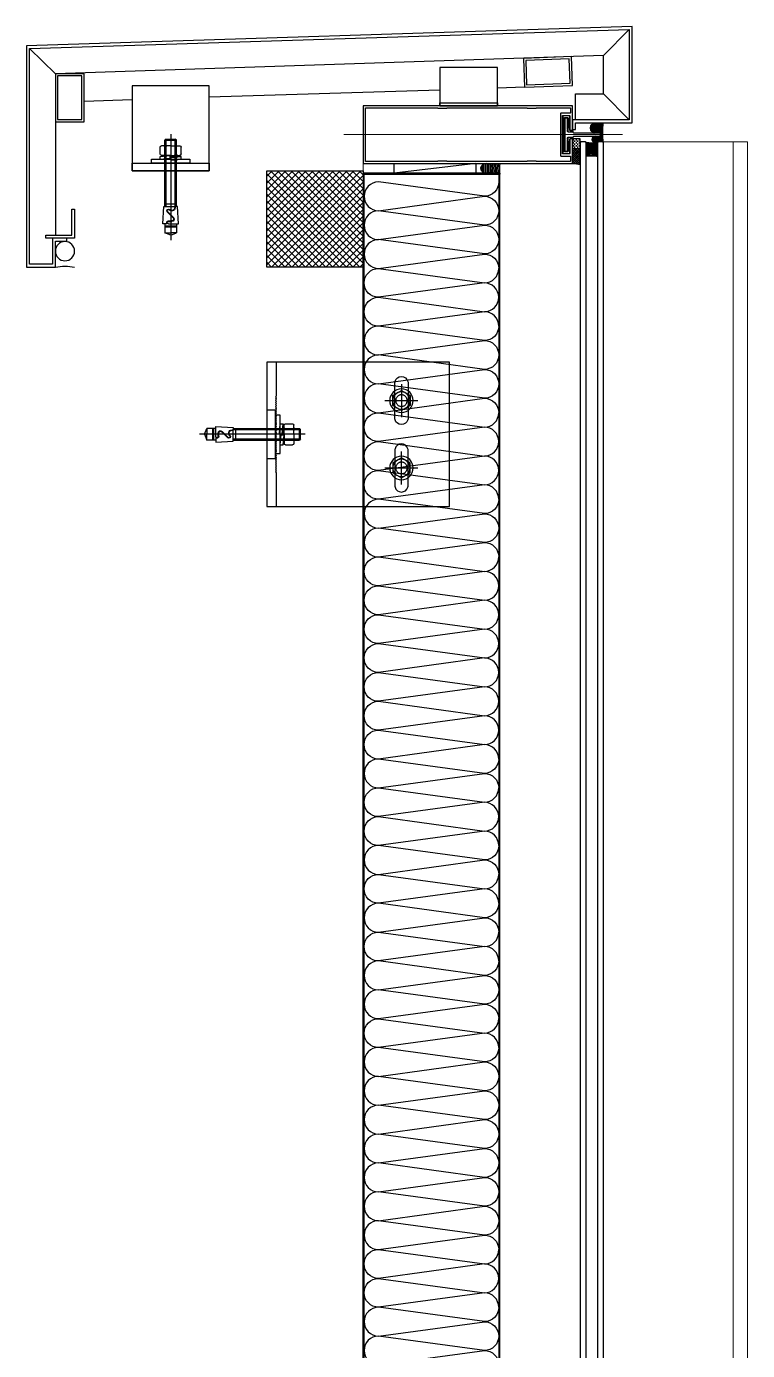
# Model space of a CAD drawing. Header units: millimetres. Extents: x 17311 to 801382, y -242618 to -104888.
# Drawn here: x 576296 to 577046, y -187406 to -186029 of the extents above; entities that cross this region are included whole.
import ezdxf

# ---------------------------------------------------------------- set-up
doc = ezdxf.new("R2010")
doc.units = ezdxf.units.MM
doc.header["$LTSCALE"] = 250
doc.linetypes.add('CENTER2', pattern=[28.575, 19.05, -3.175, 3.175, -3.175])
doc.linetypes.add('HIDDEN', pattern=[9.525, 6.35, -3.175])
for name, color, linetype in [('A-ETC', 8, 'Continuous'), ('A-ETC-8', 8, 'Continuous'), ('A-FIN-9', 7, 'Continuous'), ('A-WIN', 4, 'Continuous'), ('B-AR', 7, 'Continuous'), ('EGI', 6, 'Continuous'), ('fastener', 1, 'Continuous'), ('GLASS', 7, 'Continuous'), ('ISL', 251, 'Continuous'), ('polyamide', 6, 'Continuous'), ('S-TEEL', 4, 'Continuous'), ('SEALANT', 252, 'Continuous'), ('W250', 7, 'Continuous')]:
    doc.layers.add(name, color=color, linetype=linetype)
doc.layers.add('A-WIN-ELE', color=8, linetype='Continuous', lineweight=9)
doc.layers.add('CEN', color=1, linetype='Continuous', lineweight=9)
pattern_1 = [(90, (81579.6663, 89232.96467), (-0.15875, 0.079375), [0, -0.15875])]

# ---------------------------------------------------------------- blocks, each defined once
blk = doc.blocks.new('커튼월 히든바_T')
at = {"layer": 'GLASS', "transparency": 33554687}
h = blk.add_hatch(dxfattribs=at)
h.set_pattern_fill('ANSI37', color=253, scale=10, angle=90, style=0)
h.set_pattern_definition([(315, (-462.3626, 2021.3178), (0.8838835, 0.8838835), []), (45, (-462.3626, 2021.3178), (-0.8838835, 0.8838835), [])])
h.paths.add_polyline_path([(-182, 8.5, 0.198912), (-181.7, 7.8, 0.112366), (-194.3, 7.8, 0.198912), (-194, 8.5), (-194, 15.5), (-193, 15.5), (-193, 16.2, 0.414214), (-192.3, 15.5), (-183.8, 15.5, 0.414035), (-183.1, 16.2), (-183.1, 15.5), (-182, 15.5)])
at = {"layer": 'SEALANT', "transparency": 33554687}
h = blk.add_hatch(dxfattribs=at)
h.set_pattern_fill('ANSI37', color=253, scale=0.5)
h.set_pattern_definition([(225, (58237.0189, -22344.7967), (1.122532015, -1.122532015), []), (315, (58237.0189, -22344.7967), (1.122532015, 1.122532015), [])])
h.paths.add_polyline_path([(-168, 14.5), (-176, 14.5), (-176, 31, 0.032752), (-168, 30)])
at = {"layer": 'SEALANT'}
h = blk.add_hatch(dxfattribs=at)
h.set_pattern_fill('DASH', color=253, scale=0.5, angle=90, style=0)
h.set_pattern_definition([(270, (-24016.0779, 66483.7451), (1.5875, -1.5875), [1.5875, -1.5875])])
h.paths.add_polyline_path([(-168, 14.5), (-176, 14.5), (-176, 4.5), (-168, 4.5)])
at = {"layer": 'SEALANT', "transparency": 33554687}
h = blk.add_hatch(dxfattribs=at)
h.set_pattern_fill('DOTS', color=253, scale=0.5)
h.set_pattern_definition([(360, (13234.07484, 298113.954), (0.396875, 0.79375), [0, -0.79375])])
edge = h.paths.add_edge_path()
edge.add_line((-191.4, -1.5), (-192.3, -1.6))
edge.add_line((-192.3, -1.6), (-193.2, -1.9))
edge.add_line((-193.2, -1.9), (-194, -2.3))
edge.add_line((-194, -2.3), (-194.7, -2.9))
edge.add_line((-194.7, -2.9), (-195.3, -3.6))
edge.add_line((-195.3, -3.6), (-195.8, -4.5))
edge.add_line((-195.8, -4.5), (-196.1, -5.4))
edge.add_line((-196.1, -5.4), (-196.2, -6.4))
edge.add_line((-196.2, -6.4), (-196.2, -7.4))
edge.add_line((-196.2, -7.4), (-196.1, -8.3))
edge.add_line((-196.1, -8.3), (-195.8, -9.3))
edge.add_line((-195.8, -9.3), (-195.3, -10.1))
edge.add_line((-195.3, -10.1), (-194.7, -10.8))
edge.add_line((-194.7, -10.8), (-194, -11.4))
edge.add_line((-194, -11.4), (-193.2, -11.9))
edge.add_line((-193.2, -11.9), (-192.3, -12.2))
edge.add_line((-192.3, -12.2), (-191.4, -12.2))
edge.add_line((-191.4, -12.2), (-191.4, -12.5))
edge.add_line((-191.4, -12.5), (-200, -12.5))
edge.add_arc((-300.5, -2), 101, 354.0521, 365.8538)
edge.add_arc((-199, 8.5), 1, 190.5973, 270)
edge.add_line((-199, 7.5), (-195, 7.5))
edge.add_arc((-186.3, -29.5), 38.1, 101.706, 103.2479, ccw=False)
edge.add_line((-194, 7.7), (-194, 1.5))
edge.add_line((-194, 1.5), (-195.8, 1.5))
edge.add_arc((-195.8, 0), 1.5, 90.0001, 270.0001)
edge.add_line((-195.8, -1.5), (-191.4, -1.5))
h = blk.add_hatch(dxfattribs=at)
h.set_pattern_fill('DOTS', color=253, scale=0.5)
h.set_pattern_definition([(360, (13234.07484, 298113.954), (0.396875, 0.79375), [0, -0.79375])])
edge = h.paths.add_edge_path()
edge.add_line((-195.3, -10.1), (-194.7, -10.8))
edge.add_line((-194.7, -10.8), (-194.7, -10.8))
edge.add_line((-194.7, -10.8), (-193.1, -11.9))
edge.add_line((-193.1, -11.9), (-191.4, -12.5))
edge.add_line((-191.4, -12.5), (-200, -12.5))
edge.add_arc((-300.5, -2), 101, 354.0521, 365.8538)
edge.add_arc((-199, 8.5), 1, 190.5973, 270)
edge.add_line((-199, 7.5), (-195, 7.5))
edge.add_arc((-186.3, -29.5), 38.1, 101.706, 103.2479, ccw=False)
edge.add_line((-194, 7.7), (-194, 1.5))
edge.add_line((-194, 1.5), (-195.8, 1.5))
edge.add_arc((-195.8, 0), 1.5, 90.0001, 270.0001)
edge.add_line((-195.8, -1.5), (-191.4, -1.5))
edge.add_arc((-191.3, -6.2), 4.72, 90.8026, 145.3845)
edge.add_line((-195.2, -3.5), (-195.2, -3.5))
edge.add_line((-195.2, -3.5), (-195.3, -3.6))
edge.add_line((-195.3, -3.6), (-195.8, -4.5))
edge.add_line((-195.8, -4.5), (-196.1, -5.4))
edge.add_line((-196.1, -5.4), (-196.2, -6.4))
edge.add_line((-196.2, -6.4), (-196.2, -7.4))
edge.add_line((-196.2, -7.4), (-196.1, -8.3))
edge.add_line((-196.1, -8.3), (-195.8, -9.3))
edge.add_line((-195.8, -9.3), (-195.3, -10.1))
at = {"layer": 'SEALANT'}
h = blk.add_hatch(dxfattribs=at)
h.set_pattern_fill('DOTS', color=8, scale=10, angle=248.1986)
h.set_pattern_definition([(248.1986, (-86538.2096, -35092.0081), (0.464238432, -0.5222680618), [0, -0.625])])
edge = h.paths.add_edge_path()
edge.add_ellipse((-191.4, 4.9), major_axis=(0, 3.37), ratio=1, start_angle=0, end_angle=360, ccw=False)
at = {"layer": 'SEALANT', "transparency": 33554687}
h = blk.add_hatch(dxfattribs=at)
h.set_pattern_fill('DOTS', color=253, scale=0.1, angle=90)
h.set_pattern_definition(pattern_1)
h.paths.add_polyline_path([(-167.9, 2.7), (-166.1, 2.7), (-166.1, 2.9), (-166.1, 3.8), (-166.1, 4.5), (-167.5, 4.5, -0.362029), (-168, 4.9, -0.057613), (-168.3, 2.5), (-168.1, 2.7, -0.198912)])
at = {"layer": 'SEALANT'}
h = blk.add_hatch(dxfattribs=at)
h.set_pattern_fill('DOTS', color=8, scale=10, angle=248.1986)
h.set_pattern_definition([(248.1986, (-86538.2096, -35090.0081), (0.464238432, -0.5222680618), [0, -0.625])])
edge = h.paths.add_edge_path()
edge.add_ellipse((-191.4, -6.9), major_axis=(0, -5.37), ratio=0.906309, start_angle=0, end_angle=360)
at = {"layer": 'SEALANT', "transparency": 33554687}
h = blk.add_hatch(dxfattribs=at)
h.set_pattern_fill('DOTS', color=253, scale=0.1, angle=270)
h.set_pattern_definition(pattern_1)
h.paths.add_polyline_path([(-167.9, -2.7), (-166.1, -2.7), (-166.1, -3), (-166.1, -3.8), (-166.1, -4.5), (-167.5, -4.5, 0.362029), (-168, -4.9, 0.057613), (-168.3, -2.5), (-168.1, -2.7, 0.198912)])
at = {"layer": 'B-AR'}
for points in [[(-165.3, 19, -0.414214), (-164.3, 20), (-158, 20, -0.414214), (-157.5, 19.5), (-157.5, -19.5, -0.414214), (-158, -20), (-164.3, -20, -0.414214), (-165.3, -19), (-165.3, -4.7, 0.414214), (-165.5, -4.5), (-167.5, -4.5, 0.414214), (-168, -5), (-168, -30), (50, -30), (50, 30), (-168, 30), (-168, 5, 0.414214), (-167.5, 4.5), (-165.5, 4.5, 0.414214), (-165.3, 4.7)], [(-130.6, -28), (-165.2, -28, -0.414214), (-165.7, -27.5), (-165.7, -22.7, -0.414214), (-165.2, -22.2), (-155.8, -22.2, 0.414214), (-155.3, -21.7), (-155.3, 21.7, 0.414214), (-155.8, 22.2), (-165.2, 22.2, -0.414214), (-165.7, 22.7), (-165.7, 27.5, -0.414214), (-165.2, 28), (-130.6, 28), (-130.1, 27.5), (-120.9, 27.5), (-120.4, 28), (-37.6, 28), (-37.1, 27.5), (-27.9, 27.5), (-27.4, 28), (47, 28, -0.414214), (47.5, 27.5), (47.5, -27.5, -0.414214), (47, -28), (-27.4, -28), (-27.9, -27.5), (-37.1, -27.5), (-37.6, -28), (-120.4, -28), (-120.9, -27.5), (-130.1, -27.5)], [(-163.6, -2.7, -0.414214), (-162.6, -3.7), (-162.6, -4.6, 0.298217), (-162.9, -5.1, 0.298217), (-162.6, -5.5), (-162.6, -16.3, 0.298217), (-162.9, -16.8, 0.414214), (-162.4, -17.3), (-160.4, -17.3, 0.414214), (-159.9, -16.8, 0.236068), (-160.1, -16.4), (-160.1, -0.4, 0.236068), (-159.9, 0, 0.236068), (-160.1, 0.4), (-160.1, 16.4, 0.236068), (-159.9, 16.8, 0.414214), (-160.4, 17.3), (-162.4, 17.3, 0.414214), (-162.9, 16.8, 0.298217), (-162.6, 16.3), (-162.6, 5.5, 0.298217), (-162.9, 5.1, 0.298217), (-162.6, 4.6), (-162.6, 3.7, -0.414214), (-163.6, 2.7), (-167.9, 2.7, 0.198912), (-168.1, 2.7), (-169, 1.8, -0.198911), (-169.7, 1.5), (-195.8, 1.5, 0.414214), (-197.3, 0, 0.414214), (-195.8, -1.5), (-169.7, -1.5, -0.198912), (-169, -1.8), (-168.3, -2.5, 0.198912), (-167.6, -2.7)]]:
    blk.add_lwpolyline(points, format="xyb", close=True, dxfattribs=at)
at = {"layer": 'CEN', "ltscale": 0.005}
blk.add_line((70, 0), (-220, 0), dxfattribs=at)
at = {"layer": 'GLASS', "color": 1, "linetype": 'Continuous'}
for p, q in [((-193.3, 15.5, 0), (-193.3, 22.5, 0)), ((-182.8, 15.5, 0), (-182.8, 22.5, 0))]:
    blk.add_line(p, q, dxfattribs=at)
at = {"layer": 'GLASS', "color": 1, "linetype": 'Continuous', "elevation": 0}
blk.add_lwpolyline([(-182, 8.5, 0.198912), (-181.7, 7.8, 0.112366), (-194.3, 7.8, 0.198912), (-194, 8.5), (-194, 15.5), (-193, 15.5), (-193, 16.2, 0.414214), (-192.3, 15.5), (-183.8, 15.5, 0.414035), (-183.1, 16.2), (-183.1, 15.5), (-182, 15.5)], format="xyb", close=True, dxfattribs=at)
for points in [[(-193, 15.5), (-193, 22.5), (-194, 22.5), (-194, 15.5)], [(-183.1, 15.5), (-183.1, 22.5), (-182, 22.5), (-182, 15.5)]]:
    blk.add_lwpolyline(points, close=True, dxfattribs=at)
for points in [[(-183.1, 16.2, -0.414214), (-183.8, 15.5), (-192.3, 15.5, -0.414214), (-193, 16.2), (-193, 22, -0.414214), (-192.5, 22.5), (-188.5, 22.5), (-188, 22), (-187.5, 22.5), (-183.6, 22.5, -0.414214), (-183.1, 22), (-183.1, 16.2)], [(-183.6, 16.2), (-183.6, 21.8, 0.414214), (-183.8, 22), (-192.3, 22, 0.414214), (-192.5, 21.8), (-192.5, 16.2, 0.414214), (-192.3, 16), (-183.8, 16, 0.414214), (-183.6, 16.2)]]:
    blk.add_lwpolyline(points, format="xyb", dxfattribs=at)
at = {"layer": 'GLASS', "color": 8, "linetype": 'Continuous'}
for centre in [(-191.6, 21.2, 0), (-191.6, 19.7, 0), (-191.6, 18.2, 0), (-191.6, 16.7, 0), (-190.3, 21.2, 0), (-190.3, 19.7, 0), (-190.3, 18.2, 0), (-190.3, 16.7, 0), (-188.8, 21.2, 0), (-188.8, 19.7, 0), (-188.8, 18.2, 0), (-188.8, 16.7, 0), (-187.3, 21.2, 0), (-187.3, 19.7, 0), (-187.3, 18.2, 0), (-187.3, 16.7, 0), (-185.8, 21.2, 0), (-185.8, 19.7, 0), (-185.8, 18.2, 0), (-185.8, 16.7, 0), (-184.3, 21.2, 0), (-184.3, 19.7, 0), (-184.3, 18.2, 0), (-184.3, 16.7, 0)]:
    blk.add_circle(centre, 0.65, dxfattribs=at)
at = {"layer": 'polyamide', "color": 5}
blk.add_lwpolyline([(-159.7, -17.9), (-159.7, 0), (-159.7, -17.9), (-163.1, -17.9), (-163.1, -3.5), (-163.6, -3), (-166.1, -3), (-166.1, -3.8), (-165.6, -4.3), (-165.1, -4.3), (-165.1, -6.4), (-164.8, -6.7), (-164.8, -17), (-165.1, -17), (-165.1, -19), (-164.6, -19.5), (-158.2, -19.5), (-157.7, -19), (-157.7, -17), (-158, -17), (-158, -6.5), (-157.7, -6.5), (-157.7, -2), (-158, -2), (-158, 2), (-157.7, 2), (-157.7, 6.5), (-158, 6.5), (-158, 17), (-157.7, 17), (-157.7, 19), (-158.2, 19.5), (-164.6, 19.5), (-165.1, 19), (-165.1, 17), (-164.8, 17), (-164.8, 6.7), (-165.1, 6.4), (-165.1, 4.3), (-165.6, 4.3), (-166.1, 3.8), (-166.1, 2.9), (-163.6, 2.9), (-163.1, 3.4), (-163.1, 17.8), (-159.7, 17.8), (-159.7, 0)], dxfattribs=at)
at = {"layer": 'SEALANT', "color": 4}
blk.add_lwpolyline([(-168, 30, -0.032752), (-176, 31)], format="xyb", dxfattribs=at)
blk.add_lwpolyline([(-168, 14.5), (-176, 14.5), (-176, 4.5), (-168, 4.5)], close=True, dxfattribs=at)
at = {"layer": 'SEALANT', "color": 4, "elevation": 0}
blk.add_lwpolyline([(-200, 8.5, -0.051914), (-200, -12.5)], format="xyb", dxfattribs=at)
at = {"layer": 'SEALANT', "color": 8}
for centre, start, end in [((-179.4, 5.1), 346.7784, 359.2245), ((-179.4, -5.1), 0.7755, 13.2216)]:
    blk.add_arc(centre, 11.4, start, end, dxfattribs=at)
at = {"layer": 'SEALANT', "color": 4, "extrusion": (0, 0, -1)}
blk.add_ellipse((-191.4, 4.9, 0), major_axis=(0, 3.37), ratio=1, dxfattribs=at)
at = {"layer": 'SEALANT', "color": 4}
blk.add_ellipse((-191.4, -6.9), major_axis=(0, -5.37), ratio=0.906309, dxfattribs=at)
blk = doc.blocks.new('M12-STUD ANCHOR')
at = {"layer": 'A-ETC-8'}
for p, q in [((28.7, 42.2), (19.2, 42.2)), ((22.7, 48), (23.9, 49.2)), ((34.7, 48), (22.7, 48)), ((22.7, -20.8), (22.7, 48)), ((33.5, 49.2), (23.9, 49.2)), ((23.9, -20.8), (23.9, 49.2)), ((28.7, 54.2), (28.7, -55.8)), ((28.7, 42.2), (38.2, 42.2)), ((33.5, 49.2), (34.7, 48)), ((33.5, -20.8), (33.5, 49.2)), ((34.7, -20.8), (34.7, 48)), ((17.8, 33.7), (17.8, 40.7)), ((28.2, 30.2), (18, 31.2)), ((18, 28.2), (18, 31.2)), ((18, 31.2), (29.2, 31.2)), ((28.2, 27.2), (18, 28.2)), ((28.7, 32.2), (19.2, 32.2)), ((23.3, 33.7), (23.3, 40.7)), ((28.2, 27.2), (28.2, 30.2)), ((39.5, 28.2), (28.2, 28.2)), ((28.7, 32.2), (38.2, 32.2)), ((29.2, 29.2), (29.2, 32.2)), ((39.5, 31.2), (29.2, 32.2)), ((39.5, 28.2), (29.2, 29.2)), ((34.2, 33.7), (34.2, 40.7)), ((39.5, 28.2), (39.5, 31.2)), ((39.7, 33.7), (39.7, 40.7)), ((20.5, -38.8), (21.7, -20.8)), ((21.7, -20.8), (24.3, -20.8)), ((22.7, -18.4), (34.7, -18.4)), ((28.7, -20.8), (24.8, -20.8)), ((25.8, -32.3), (32, -26.1)), ((26.2, -32.6), (32.3, -26.5)), ((35.7, -20.8), (28.7, -20.8)), ((36.9, -38.8), (35.7, -20.8)), ((28.7, -38.8), (20.5, -38.8)), ((22.7, -38.8), (22.7, -48.4)), ((22.7, -41.2), (34.7, -41.2)), ((31.1, -35.9), (27.5, -35.9)), ((31.1, -36.4), (27.5, -36.4)), ((31.1, -38.8), (28.7, -38.8)), ((32.3, -38.8), (36.9, -38.8)), ((34.7, -38.8), (34.7, -48.4)), ((22.7, -42.4), (34.7, -42.4)), ((22.7, -48.4), (28.7, -48.4)), ((28.7, -50.8), (22.7, -48.4)), ((28.7, -50.8), (34.7, -48.4)), ((34.7, -48.4), (28.7, -48.4))]:
    blk.add_line(p, q, dxfattribs=at)
for centre, radius, start, end in [((19.2, 40.7), 1.47, 90, 180), ((21.8, 40.7), 1.47, 360, 90), ((24.7, 40.7), 1.47, 90, 180), ((32.8, 40.7), 1.47, 360, 90), ((35.7, 40.7), 1.47, 90, 180), ((38.2, 40.7), 1.47, 360, 90), ((19.2, 33.7), 1.47, 180, 270), ((21.8, 33.7), 1.47, 270, 360), ((24.7, 33.7), 1.47, 180, 270), ((32.8, 33.7), 1.47, 270, 360), ((35.7, 33.7), 1.47, 180, 270), ((38.2, 33.7), 1.47, 270, 360), ((27.7, -21.9), 3.6, 161.9622, 315), ((27.7, -21.9), 3.12, 159.0667, 315), ((31.1, -25.3), 1.68, 315, 135), ((31.1, -25.3), 1.2, 315, 135), ((27.5, -34), 2.4, 135, 270), ((27.5, -34), 1.92, 135, 270), ((31.1, -37.6), 1.68, 314.4153, 90), ((31.1, -37.6), 1.2, 270, 90)]:
    blk.add_arc(centre, radius, start, end, dxfattribs=at)
blk = doc.blocks.new('A$C7453124a')
at = {"layer": 'A-ETC-8'}
for points in [[(-40, 88.4), (40, 88.4), (40, 0), (-40, 0)], [(-40, 8), (-40, 0), (40, 0), (40, 8)], [(-20, 8), (20, 8), (20, 12), (-20, 12)]]:
    blk.add_lwpolyline(points, close=True, dxfattribs=at)
blk.add_blockref('M12-STUD ANCHOR', (-28.7, -16.2), dxfattribs=at)
blk = doc.blocks.new('A$C4ded24b4')
at = {"layer": 'A-ETC-8'}
for p, q in [((-550, 119.9), (-577, 146.9)), ((20, 100.9), (47, 127)), ((-467.9, 86.9), (-440, 85.9)), ((-380, 83.7), (-140, 76.7)), ((-577, 53), (-550, 80)), ((-60, 73.8), (-10, 72))]:
    blk.add_line(p, q, dxfattribs=at)
for points in [[(-550, 119.9), (20, 100.9), (20, -67)], [(-521, 53), (-521, 80), (-550, 80), (-550, 119.9)]]:
    blk.add_lwpolyline(points, dxfattribs=at)
for points in [[(-516.8, 118.7), (-466.8, 116.9), (-467.9, 86.9), (-517.9, 88.7)], [(-514.6, 116.3), (-469.2, 114.7), (-470.1, 89.3), (-515.5, 91)], [(-440, 107.5), (-380, 107.5), (-380, 67.5), (-440, 67.5)], [(20, 100.9), (20, 50.9), (-10, 50.9), (-10, 100.9)], [(17.7, 98.6), (17.7, 53.2), (-7.7, 53.2), (-7.7, 98.6)], [(-440, 67.5), (-380, 67.5), (-380, 70.5), (-440, 70.5)], [(0, -70), (30, -70), (30, -67), (3, -67), (3, -40), (0, -40)]]:
    blk.add_lwpolyline(points, close=True, dxfattribs=at)
blk.add_arc((10, -163.7), 64.5, 81.0843, 98.9157, dxfattribs=at)
blk.add_ellipse((10, -83.5), major_axis=(0, 10), ratio=0.999542, dxfattribs=at)
at = {"layer": 'A-FIN-9'}
blk.add_lwpolyline([(-521, 42.8), (-521, 50), (-580, 50), (-580, 150), (50, 130), (50, -100), (20, -100), (20, -73), (8, -73), (8, -70), (23, -70), (23, -97), (47, -97), (47, 127.1), (-577, 146.9), (-577, 53), (-518, 53), (-518, 42.8)], close=True, dxfattribs=at)
at = {"layer": 'A-ETC-8'}
blk.add_blockref('A$C7453124a', (-100, 0), dxfattribs=at)
blk = doc.blocks.new('m12 set anchor')
at = {"layer": 'A-ETC-8'}
for p, q in [((0, 14), (-9.5, 14)), ((-4.8, 21), (-6, 19.8)), ((-6, 19.8), (6, 19.8)), ((-6, -49), (-6, 19.8)), ((-4.8, 21), (4.8, 21)), ((-4.8, -49), (-4.8, 21)), ((0, 26), (0, -84)), ((0, 14), (9.5, 14)), ((6, 19.8), (4.8, 21)), ((4.8, -49), (4.8, 21)), ((6, -49), (6, 19.8)), ((-11, 5.5), (-11, 12.5)), ((-10.8, 3), (-0.5, 4)), ((-10.8, 0), (-10.8, 3)), ((-10.8, 0), (-0.5, 1)), ((-10.8, 0), (0.5, 0)), ((0, 4), (-9.5, 4)), ((-5.5, 5.5), (-5.5, 12.5)), ((-0.5, 1), (-0.5, 4)), ((10.7, 3), (-0.5, 3)), ((0, 4), (9.5, 4)), ((0.5, 2), (10.7, 3)), ((0.5, -1), (0.5, 2)), ((0.5, -1), (10.7, 0)), ((5.5, 5.5), (5.5, 12.5)), ((10.7, 0), (10.7, 3)), ((11, 5.5), (11, 12.5)), ((-8.2, -67), (-7, -49)), ((-7, -49), (0, -49)), ((6, -46.6), (-6, -46.6)), ((2.6, -60.8), (-3.6, -54.7)), ((2.9, -60.5), (-3.2, -54.4)), ((0, -49), (3.9, -49)), ((7, -49), (4.4, -49)), ((8.2, -67), (7, -49)), ((-3.6, -67), (-8.2, -67)), ((-6, -67), (-6, -76.6)), ((-2.4, -64.1), (1.2, -64.1)), ((-2.4, -64.6), (1.2, -64.6)), ((-2.4, -67), (0, -67)), ((0, -67), (8.2, -67)), ((6, -67), (6, -76.6)), ((6, -69.4), (-6, -69.4)), ((6, -70.6), (-6, -70.6)), ((0, -79), (-6, -76.6)), ((-6, -76.6), (0, -76.6)), ((6, -76.6), (0, -76.6)), ((0, -79), (6, -76.6))]:
    blk.add_line(p, q, dxfattribs=at)
for centre, radius, start, end in [((-9.5, 12.5), 1.47, 90, 180), ((-7, 12.5), 1.47, 0, 90), ((-4, 12.5), 1.47, 90, 180), ((4, 12.5), 1.47, 0, 90), ((7, 12.5), 1.47, 90, 180), ((9.5, 12.5), 1.47, 0, 90), ((-9.5, 5.5), 1.47, 180, 270), ((-7, 5.5), 1.47, 270, 0), ((-4, 5.5), 1.47, 180, 270), ((4, 5.5), 1.47, 270, 0), ((7, 5.5), 1.47, 180, 270), ((9.5, 5.5), 1.47, 270, 0), ((-2.4, -53.5), 1.68, 45, 225), ((-2.4, -53.5), 1.2, 45, 225), ((1, -50.1), 3.6, 225, 18.0378), ((1, -50.1), 3.12, 225, 20.9333), ((-2.4, -65.8), 1.68, 90, 225.5847), ((-2.4, -65.8), 1.2, 90, 270), ((1.2, -62.2), 2.4, 270, 45), ((1.2, -62.2), 1.92, 270, 45)]:
    blk.add_arc(centre, radius, start, end, dxfattribs=at)
blk = doc.blocks.new('A$C34c8856c')
at = {"layer": 'fastener', "linetype": 'CENTER2'}
for p, q in [((-140, 52.2, 0), (-140, 17.8, 0)), ((-122.8, 35, 0), (-157.2, 35, 0)), ((-140, -52.2, 0), (-140, -17.8, 0)), ((-122.8, -35, 0), (-157.2, -35, 0))]:
    blk.add_line(p, q, dxfattribs=at)
at = {"layer": 'fastener'}
for points in [[(-140, 45.4), (-149, 40.2), (-149, 29.8), (-140, 24.6), (-131, 29.8), (-131, 40.2)], [(-140, -45.4), (-149, -40.2), (-149, -29.8), (-140, -24.6), (-131, -29.8), (-131, -40.2)]]:
    blk.add_lwpolyline(points, close=True, dxfattribs=at)
for centre, radius in [((-140, 35, 0), 12.2), ((-140, 35, 0), 9), ((-140, -35, 0), 12.2), ((-140, -35, 0), 9)]:
    blk.add_circle(centre, radius, dxfattribs=at)
at = {"layer": 'fastener', "linetype": 'HIDDEN'}
for centre in [(-140, 35, 0), (-140, -35, 0)]:
    blk.add_circle(centre, 6, dxfattribs=at)
at = {"layer": 'S-TEEL'}
for points in [[(-190, 75), (0, 75), (0, -75), (-190, -75)], [(-14, -20), (-14, 20), (-10, 20), (-9, 19), (-10, 18), (-9, 17), (-10, 16), (-9, 15), (-10, 14), (-9, 13), (-10, 12), (-9, 11), (-10, 10), (-9, 9), (-10, 8), (-9, 7), (-10, 6), (-9, 5), (-10, 4), (-9, 3), (-10, 2), (-9, 1), (-10, 0), (-9, -1), (-10, -2), (-9, -3), (-10, -4), (-9, -5), (-10, -6), (-9, -7), (-10, -8), (-9, -9), (-10, -10), (-9, -11), (-10, -12), (-9, -13), (-10, -14), (-9, -15), (-10, -16), (-9, -17), (-10, -18), (-9, -19), (-10, -20)]]:
    blk.add_lwpolyline(points, close=True, dxfattribs=at)
blk.add_lwpolyline([(-10, 40), (-10, 75), (0, 75), (0, -75), (-10, -75), (-10, -40), (-9, -39), (-10, -38), (-9, -37), (-10, -36), (-9, -35), (-10, -34), (-9, -33), (-10, -32), (-9, -31), (-10, -30), (-9, -29), (-10, -28), (-9, -27), (-10, -26), (-9, -25), (-10, -24), (-9, -23), (-10, -22), (-9, -21), (-10, -20), (-9, -19), (-10, -18), (-9, -17), (-10, -16), (-9, -15), (-10, -14), (-9, -13), (-10, -12), (-9, -11), (-10, -10), (-9, -9), (-10, -8), (-9, -7), (-10, -6), (-9, -5), (-10, -4), (-9, -3), (-10, -2), (-9, -1), (-10, 0), (-9, 1), (-10, 2), (-9, 3), (-10, 4), (-9, 5), (-10, 6), (-9, 7), (-10, 8), (-9, 9), (-10, 10), (-9, 11), (-10, 12), (-9, 13), (-10, 14), (-9, 15), (-10, 16), (-9, 17), (-10, 18), (-9, 19), (-10, 20), (-9, 21), (-10, 22), (-9, 23), (-10, 24), (-9, 25), (-10, 26), (-9, 27), (-10, 28), (-9, 29), (-10, 30), (-9, 31), (-10, 32), (-9, 33), (-10, 34), (-9, 35), (-10, 36), (-9, 37), (-10, 38), (-9, 39), (-10, 40)], dxfattribs=at)
for points in [[(-146.7, 15, 0.745357), (-133.3, 15, 0.072565), (-133, 17), (-133, 53, 0.072565), (-133.3, 55, 0.745355), (-146.7, 55, 0.072565), (-147, 53), (-147, 17, 0.072565)], [(-146.7, -15, -0.745357), (-133.3, -15, -0.072565), (-133, -17), (-133, -53, -0.072565), (-133.3, -55, -0.745355), (-146.7, -55, -0.072565), (-147, -53), (-147, -17, -0.072565)]]:
    blk.add_lwpolyline(points, format="xyb", close=True, dxfattribs=at)
at = {"layer": 'S-TEEL', "color": 1}
blk.add_lwpolyline([(0, -25), (-9, -25), (-9, 25), (0, 25)], close=True, dxfattribs=at)
at = {"layer": 'fastener', "rotation": 90}
blk.add_blockref('m12 set anchor', (-14, 0), dxfattribs=at)

msp = doc.modelspace()

# ---------------------------------------------------------------- hatches: boundary and pattern name
at = {"layer": 'A-ETC'}
h = msp.add_hatch(dxfattribs=at)
h.set_pattern_fill('ANSI37', color=251, scale=40, style=0)
h.set_pattern_definition([(45, (842040.816, -183967.1393), (-3.53553391, 3.53553391), []), (135, (842040.816, -183967.1393), (-3.53553391, -3.53553391), [])])
h.paths.add_polyline_path([(576545.7, -186279.5), (576545.7, -186179.5), (576645.7, -186179.5), (576645.7, -186279.5)])
at = {"layer": 'SEALANT', "transparency": 33554687}
h = msp.add_hatch(dxfattribs=at)
h.set_pattern_fill('DOTS', color=8, scale=0.5, angle=270, style=0)
h.set_pattern_definition([(270, (-12545222.6625, -342967.55176), (0.79375, -0.396875), [0, -0.79375])])
edge = h.paths.add_edge_path()
edge.add_ellipse((576774.4, -186176.9), major_axis=(-6.47, 0), ratio=0.77258, start_angle=0, end_angle=360, ccw=False)

# ---------------------------------------------------------------- linework, layer by layer
at = {"layer": 'A-ETC', "color": 1}
msp.add_lwpolyline([(576545.7, -186279.5), (576545.7, -186179.5), (576645.7, -186179.5), (576645.7, -186279.5), (576545.7, -186279.5)], dxfattribs=at)
at = {"layer": 'A-WIN'}
for points in [[(576871.7, -188771, 0.414214), (576872.7, -188772), (576876.7, -188772, 0.414214), (576877.7, -188771), (576877.7, -186150.4, 0.414214), (576876.7, -186149.4), (576872.7, -186149.4, 0.414214), (576871.7, -186150.4)], [(576889.7, -188771, 0.414214), (576890.7, -188772), (576894.7, -188772, 0.414214), (576895.7, -188771), (576895.7, -186150.4, 0.414214), (576894.7, -186149.4), (576890.7, -186149.4, 0.414214), (576889.7, -186150.4)]]:
    msp.add_lwpolyline(points, format="xyb", close=True, dxfattribs=at)
at = {"layer": 'A-WIN-ELE'}
msp.add_line((577030.7, -186149.4), (577030.7, -197842), dxfattribs=at)
msp.add_lwpolyline([(576895.7, -197842), (577045.7, -197842), (577045.7, -186149.4), (576895.7, -186149.4)], close=True, dxfattribs=at)
at = {"layer": 'A-WIN-ELE', "elevation": 0}
msp.add_lwpolyline([(576645.7, -197819.5), (576645.7, -186171.9)], dxfattribs=at)
at = {"layer": 'EGI', "color": 8}
for p, q in [((576763.1, -186171.9), (576678.1, -186181.9)), ((576645.7, -188709.5, 0), (576645.7, -186211.9, 0)), ((576646.9, -188709.5, 0), (576646.9, -186211.9, 0))]:
    msp.add_line(p, q, dxfattribs=at)
at = {"layer": 'ISL'}
msp.add_lwpolyline([(576763.1, -186181.9), (576678.1, -186181.9), (576678.1, -186171.9), (576763.1, -186171.9)], close=True, dxfattribs=at)
at = {"layer": 'ISL', "elevation": 0}
for points in [[(576788.1, -186183.1, 0.414214), (576786.9, -186181.9), (576646.9, -186181.9, 0.414214), (576645.7, -186183.1), (576645.7, -186211.9), (576646.9, -186211.9), (576646.9, -186183.1), (576786.9, -186183.1), (576786.9, -188738.3), (576646.9, -188738.3), (576646.9, -188709.5), (576645.7, -188709.5), (576645.7, -188738.3, 0.414214), (576646.9, -188739.5), (576786.9, -188739.5, 0.414214), (576788.1, -188738.3), (576788.1, -186183.1)], [(576786.9, -186191, -0.414316), (576771.9, -186206), (576661.8, -186191, 0.414316), (576646.9, -186206, 0.414316), (576661.8, -186221), (576771.9, -186206, -0.414316), (576786.9, -186221)], [(576786.9, -186221, -0.414316), (576771.9, -186236), (576661.8, -186221, 0.414316), (576646.9, -186236, 0.414316), (576661.8, -186251), (576771.9, -186236, -0.414316), (576786.9, -186251)], [(576786.9, -186251, -0.414316), (576771.9, -186265.9), (576661.8, -186251, 0.414316), (576646.9, -186266, 0.414316), (576661.8, -186280.9), (576771.9, -186266, -0.414316), (576786.9, -186281)], [(576786.9, -186310.9, 0.414316), (576771.9, -186296), (576661.8, -186310.9, -0.414316), (576646.9, -186295.9, -0.414316), (576661.8, -186281), (576771.9, -186295.9, 0.414316), (576786.9, -186280.9)], [(576786.9, -186340.9, 0.414316), (576771.9, -186325.9), (576661.8, -186340.9, -0.414316), (576646.9, -186325.9, -0.414316), (576661.8, -186310.9), (576771.9, -186325.9, 0.414316), (576786.9, -186310.9)], [(576786.9, -186340.9, -0.414316), (576771.9, -186355.9), (576661.8, -186340.9, 0.414316), (576646.9, -186355.9, 0.414316), (576661.8, -186370.9), (576771.9, -186355.9, -0.414316), (576786.9, -186370.9)], [(576786.9, -186370.9, -0.414316), (576771.9, -186385.9), (576661.8, -186370.9, 0.414316), (576646.9, -186385.9, 0.414316), (576661.8, -186400.9), (576771.9, -186385.9, -0.414316), (576786.9, -186400.9)], [(576786.9, -186400.9, -0.414316), (576771.9, -186415.9), (576661.8, -186400.9, 0.414316), (576646.9, -186415.9, 0.414316), (576661.8, -186430.9), (576771.9, -186415.9, -0.414316), (576786.9, -186430.9)], [(576786.9, -186460.9, 0.414316), (576771.9, -186445.9), (576661.8, -186460.9, -0.414316), (576646.9, -186445.9, -0.414316), (576661.8, -186430.9), (576771.9, -186445.9, 0.414316), (576786.9, -186430.9)], [(576786.9, -186490.9, 0.414316), (576771.9, -186475.9), (576661.8, -186490.9, -0.414316), (576646.9, -186475.9, -0.414316), (576661.8, -186460.9), (576771.9, -186475.9, 0.414316), (576786.9, -186460.9)], [(576786.9, -186520.9, 0.414316), (576771.9, -186505.9), (576661.8, -186520.8, -0.414316), (576646.9, -186505.9, -0.414316), (576661.8, -186490.9), (576771.9, -186505.8, 0.414316), (576786.9, -186490.9)], [(576786.9, -186520.8, -0.414316), (576771.9, -186535.8), (576661.8, -186520.9, 0.414316), (576646.9, -186535.8, 0.414316), (576661.8, -186550.8), (576771.9, -186535.9, -0.414316), (576786.9, -186550.8)], [(576786.9, -186550.8, -0.414316), (576771.9, -186565.8), (576661.8, -186550.8, 0.414316), (576646.9, -186565.8, 0.414316), (576661.8, -186580.8), (576771.9, -186565.8, -0.414316), (576786.9, -186580.8)], [(576786.9, -186610.8, 0.414316), (576771.9, -186595.8), (576661.8, -186610.8, -0.414316), (576646.9, -186595.8, -0.414316), (576661.8, -186580.8), (576771.9, -186595.8, 0.414316), (576786.9, -186580.8)], [(576786.9, -186640.8, 0.414316), (576771.9, -186625.8), (576661.8, -186640.8, -0.414316), (576646.9, -186625.8, -0.414316), (576661.8, -186610.8), (576771.9, -186625.8, 0.414316), (576786.9, -186610.8)], [(576786.9, -186670.8, 0.414316), (576771.9, -186655.8), (576661.8, -186670.8, -0.414316), (576646.9, -186655.8, -0.414316), (576661.8, -186640.8), (576771.9, -186655.8, 0.414316), (576786.9, -186640.8)], [(576786.9, -186700.8, 0.414316), (576771.9, -186685.8), (576661.8, -186700.8, -0.414316), (576646.9, -186685.8, -0.414316), (576661.8, -186670.8), (576771.9, -186685.8, 0.414316), (576786.9, -186670.8)], [(576786.9, -186730.8, 0.414316), (576771.9, -186715.8), (576661.8, -186730.8, -0.414316), (576646.9, -186715.8, -0.414316), (576661.8, -186700.8), (576771.9, -186715.8, 0.414316), (576786.9, -186700.8)], [(576786.9, -186760.8, 0.414316), (576771.9, -186745.8), (576661.8, -186760.8, -0.414316), (576646.9, -186745.8, -0.414316), (576661.8, -186730.8), (576771.9, -186745.8, 0.414316), (576786.9, -186730.8)], [(576786.9, -186790.8, 0.414316), (576771.9, -186775.8), (576661.8, -186790.8, -0.414316), (576646.9, -186775.8, -0.414316), (576661.8, -186760.8), (576771.9, -186775.8, 0.414316), (576786.9, -186760.8)], [(576786.9, -186790.8, -0.414316), (576771.9, -186805.7), (576661.8, -186790.8, 0.414316), (576646.9, -186805.8, 0.414316), (576661.8, -186820.7), (576771.9, -186805.8, -0.414316), (576786.9, -186820.8)], [(576786.9, -186850.7, 0.414316), (576771.9, -186835.8), (576661.8, -186850.7, -0.414316), (576646.9, -186835.7, -0.414316), (576661.8, -186820.8), (576771.9, -186835.7, 0.414316), (576786.9, -186820.7)], [(576786.9, -186880.7, 0.414316), (576771.9, -186865.7), (576661.8, -186880.7, -0.414316), (576646.9, -186865.7, -0.414316), (576661.8, -186850.7), (576771.9, -186865.7, 0.414316), (576786.9, -186850.7)], [(576786.9, -186880.7, -0.414316), (576771.9, -186895.7), (576661.8, -186880.7, 0.414316), (576646.9, -186895.7, 0.414316), (576661.8, -186910.7), (576771.9, -186895.7, -0.414316), (576786.9, -186910.7)], [(576786.9, -186940.7, 0.414316), (576771.9, -186925.7), (576661.8, -186940.7, -0.414316), (576646.9, -186925.7, -0.414316), (576661.8, -186910.7), (576771.9, -186925.7, 0.414316), (576786.9, -186910.7)], [(576786.9, -186940.7, -0.414316), (576771.9, -186955.7), (576661.8, -186940.7, 0.414316), (576646.9, -186955.7, 0.414316), (576661.8, -186970.7), (576771.9, -186955.7, -0.414316), (576786.9, -186970.7)], [(576786.9, -187000.7, 0.414316), (576771.9, -186985.7), (576661.8, -187000.7, -0.414316), (576646.9, -186985.7, -0.414316), (576661.8, -186970.7), (576771.9, -186985.7, 0.414316), (576786.9, -186970.7)], [(576786.9, -187000.7, -0.414316), (576771.9, -187015.7), (576661.8, -187000.7, 0.414316), (576646.9, -187015.7, 0.414316), (576661.8, -187030.7), (576771.9, -187015.7, -0.414316), (576786.9, -187030.7)], [(576786.9, -187030.7, -0.414316), (576771.9, -187045.6), (576661.8, -187030.7, 0.414316), (576646.9, -187045.7, 0.414316), (576661.8, -187060.6), (576771.9, -187045.7, -0.414316), (576786.9, -187060.7)], [(576786.9, -187090.6, 0.414316), (576771.9, -187075.7), (576661.8, -187090.6, -0.414316), (576646.9, -187075.6, -0.414316), (576661.8, -187060.7), (576771.9, -187075.6, 0.414316), (576786.9, -187060.6)], [(576786.9, -187090.6, -0.414316), (576771.9, -187105.6), (576661.8, -187090.6, 0.414316), (576646.9, -187105.6, 0.414316), (576661.8, -187120.6), (576771.9, -187105.6, -0.414316), (576786.9, -187120.6)], [(576786.9, -187120.6, -0.414316), (576771.9, -187135.6), (576661.8, -187120.6, 0.414316), (576646.9, -187135.6, 0.414316), (576661.8, -187150.6), (576771.9, -187135.6, -0.414316), (576786.9, -187150.6)], [(576786.9, -187150.6, -0.414316), (576771.9, -187165.6), (576661.8, -187150.6, 0.414316), (576646.9, -187165.6, 0.414316), (576661.8, -187180.6), (576771.9, -187165.6, -0.414316), (576786.9, -187180.6)], [(576786.9, -187180.6, -0.414316), (576771.9, -187195.6), (576661.8, -187180.6, 0.414316), (576646.9, -187195.6, 0.414316), (576661.8, -187210.6), (576771.9, -187195.6, -0.414316), (576786.9, -187210.6)], [(576786.9, -187210.6, -0.414316), (576771.9, -187225.6), (576661.8, -187210.6, 0.414316), (576646.9, -187225.6, 0.414316), (576661.8, -187240.6), (576771.9, -187225.6, -0.414316), (576786.9, -187240.6)], [(576786.9, -187240.6, -0.414316), (576771.9, -187255.6), (576661.8, -187240.6, 0.414316), (576646.9, -187255.6, 0.414316), (576661.8, -187270.6), (576771.9, -187255.6, -0.414316), (576786.9, -187270.6)], [(576786.9, -187270.6, -0.414316), (576771.9, -187285.6), (576661.8, -187270.6, 0.414316), (576646.9, -187285.6, 0.414316), (576661.8, -187300.6), (576771.9, -187285.6, -0.414316), (576786.9, -187300.6)], [(576786.9, -187330.6, 0.414316), (576771.9, -187315.6), (576661.8, -187330.6, -0.414316), (576646.9, -187315.6, -0.414316), (576661.8, -187300.6), (576771.9, -187315.6, 0.414316), (576786.9, -187300.6)], [(576786.9, -187360.6, 0.414316), (576771.9, -187345.6), (576661.8, -187360.5, -0.414316), (576646.9, -187345.6, -0.414316), (576661.8, -187330.6), (576771.9, -187345.5, 0.414316), (576786.9, -187330.6)], [(576786.9, -187360.5, -0.414316), (576771.9, -187375.5), (576661.8, -187360.6, 0.414316), (576646.9, -187375.5, 0.414316), (576661.8, -187390.5), (576771.9, -187375.6, -0.414316), (576786.9, -187390.5)], [(576786.9, -187390.5, -0.414316), (576771.9, -187405.5), (576661.8, -187390.5, 0.414316), (576646.9, -187405.5, 0.414316), (576661.8, -187420.5), (576771.9, -187405.5, -0.414316), (576786.9, -187420.5)]]:
    msp.add_lwpolyline(points, format="xyb", dxfattribs=at)
at = {"layer": 'SEALANT', "color": 8}
for radius, start, end in [(42.7, 172.473, 173.2306), (41.2, 172.1976, 174.0644), (39.7, 182.5109, 186.3552), (39.7, 171.9012, 175.8945), (38.2, 171.5814, 186.6055), (36.7, 171.2351, 186.8764), (35.2, 170.859, 187.1705), (33.7, 170.449, 187.491), (42.7, 185.2159, 185.9076), (41.2, 184.3615, 186.1232)]:
    msp.add_arc((576819.8, -186177.5), radius, start, end, dxfattribs=at)
at = {"layer": 'SEALANT', "color": 4}
msp.add_arc((576819.8, -186177.5), 32.2, 170.0003, 189.9998, dxfattribs=at)
at = {"layer": 'SEALANT', "color": 4, "extrusion": (0, 0, -1)}
msp.add_ellipse((576774.4, -186176.9), major_axis=(-6.47, 0), ratio=0.77258, dxfattribs=at)

# ---------------------------------------------------------------- block references
at = {"layer": 'A-ETC-8', "xscale": -1}
msp.add_blockref('A$C34c8856c', (576545.7, -186453.3), dxfattribs=at)
at = {"layer": 'A-FIN-9', "xscale": -1}
msp.add_blockref('A$C4ded24b4', (576345.7, -186179.5), dxfattribs=at)
at = {"layer": 'W250', "rotation": 180}
msp.add_blockref('커튼월 히든바_T', (576695.7, -186141.9), dxfattribs=at)

doc.saveas('drawing.dxf')
